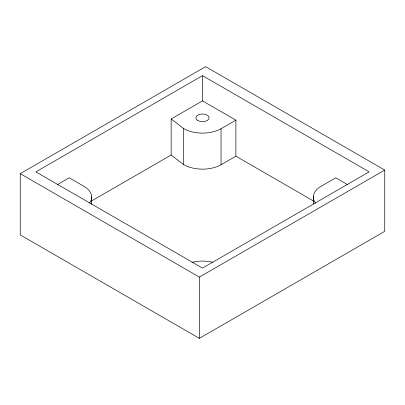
<?xml version="1.0" encoding="UTF-8"?>
<svg xmlns="http://www.w3.org/2000/svg" width="405" height="405" viewBox="0 0 405 405"><rect width="100%" height="100%" fill="white"/><g stroke="black" fill="none" stroke-linecap="round" stroke-linejoin="round"><path stroke-width="0.61" d="M20.25 173.674L205.619 66.648L384.75 170.07L384.75 231.326L199.381 338.352L20.25 234.93L20.25 173.674L199.381 277.091L384.75 170.07M202.5 75.659L35.853 171.872L202.5 268.085L369.147 171.872L202.5 75.659L202.5 100.88L235.892 120.158L235.892 156.193L313.941 201.255M57.201 184.771L69.24 177.82L83.536 186.072A26.482 15.289 0 0 1 89.52 203.128M235.892 156.193L221.044 164.769A26.482 15.289 0 0 1 183.597 164.562L171.158 155.014L171.158 118.979L202.5 100.88M91.16 201.199L171.158 155.014M171.158 118.979L183.597 128.527A26.482 15.289 0 0 0 221.044 128.734L235.892 120.158M347.809 184.776L335.77 177.825L321.904 185.829A26.482 15.289 0 0 0 315.586 203.269M313.354 196.44L313.354 204.029M221.044 128.734L221.044 164.769M199.381 277.091L199.381 338.352M183.597 128.527L183.597 164.562M91.662 196.79L91.662 204.378M192.041 262.324A26.482 15.289 0 0 1 212.888 262.308M197.817 120.523A6.622 3.822 0 0 0 208.894 118.807A6.622 3.822 0 0 0 200.789 114.129A6.622 3.822 0 0 0 197.817 120.523"/></g></svg>
